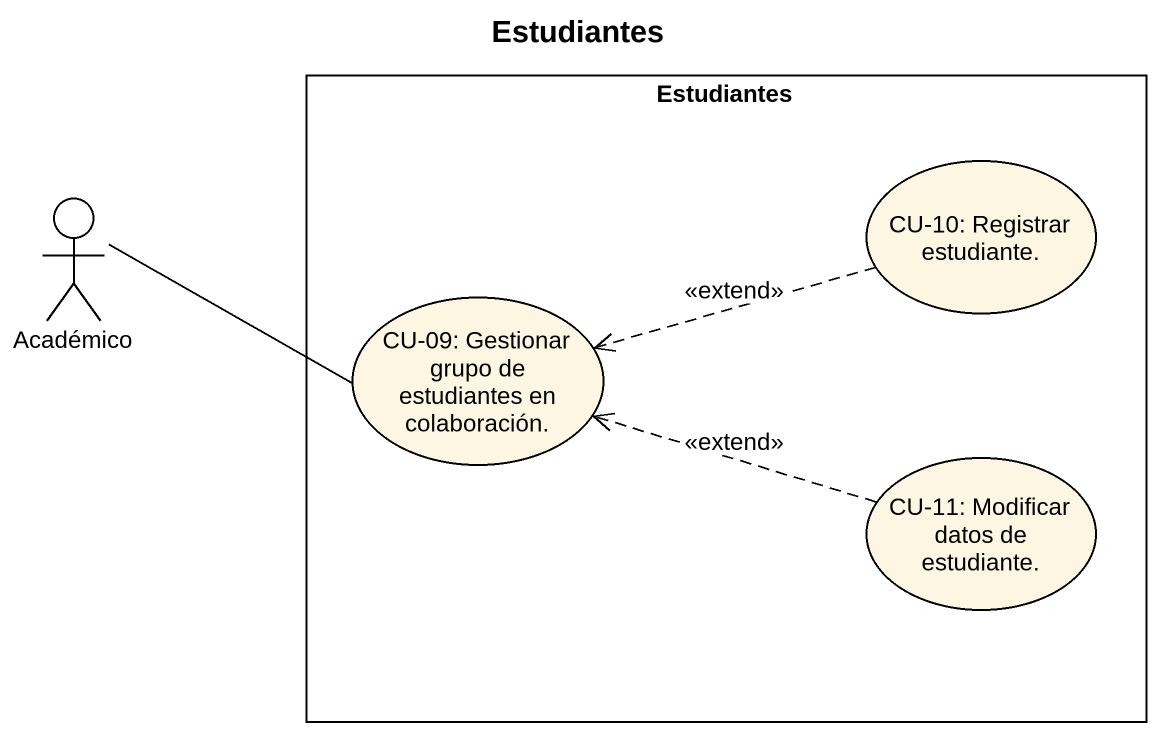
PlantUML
@startuml
title Estudiantes
rectangle Estudiantes {
  usecase "CU-10: Registrar estudiante." as CU_10_Registrar_estudiante
  usecase "CU-09: Gestionar grupo de estudiantes en colaboración." as CU_09_Gestionar_grupo_de
  usecase "CU-11: Modificar datos de estudiante." as CU_11_Modificar_datos_de
}
actor Académico
Académico -right- CU_09_Gestionar_grupo_de
CU_10_Registrar_estudiante .left.> CU_09_Gestionar_grupo_de : <<extend>>
CU_11_Modificar_datos_de .left.> CU_09_Gestionar_grupo_de : <<extend>>
@enduml
